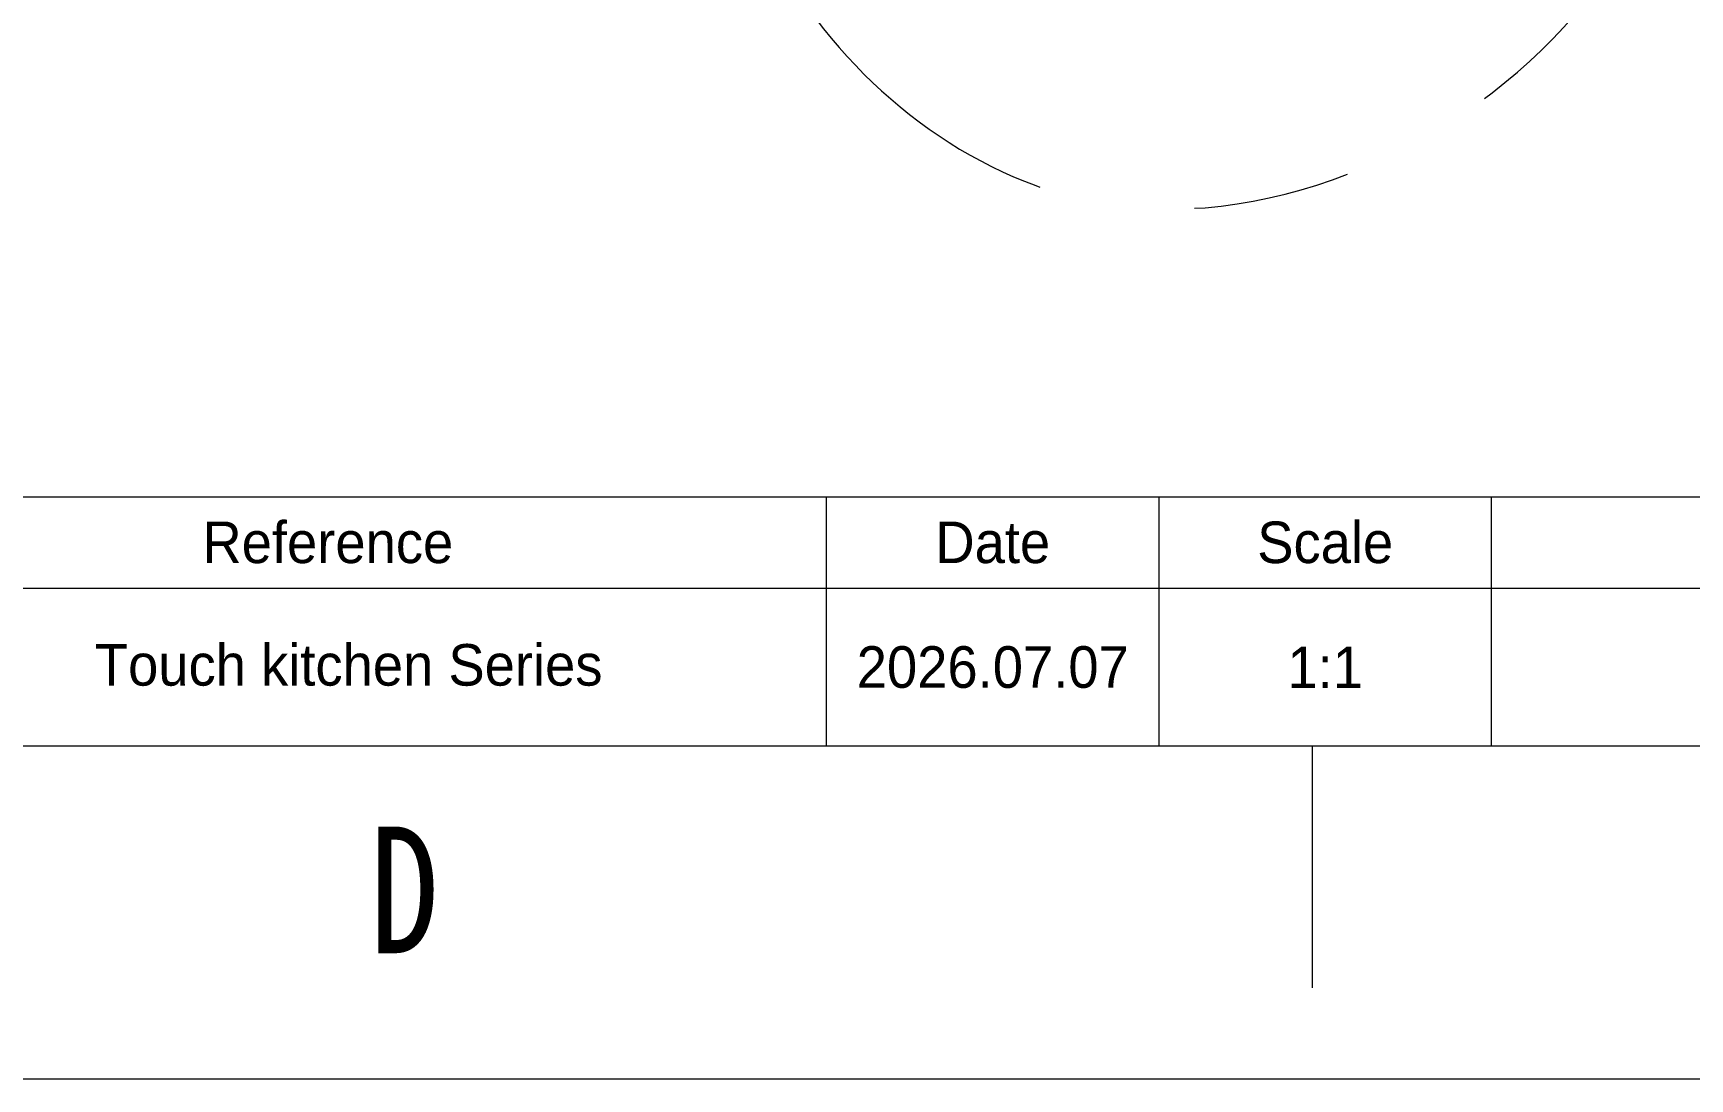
# Model space of a CAD drawing. Header units: inches. Extents: x 20229 to 21001, y -6726 to -5634.
# Drawn here: x 20731.4 to 20861, y -6725.5 to -6643.8 of the extents above; entities that cross this region are included whole.
import ezdxf

# ---------------------------------------------------------------- set-up
doc = ezdxf.new("R2010")
doc.units = ezdxf.units.IN
doc.header["$LTSCALE"] = 4.84
doc.header["$MEASUREMENT"] = 0
doc.linetypes.add('CENTERX2', pattern=[20.32, 12.7, -2.54, 2.54, -2.54])
doc.layers.get('0').update_dxf_attribs({"linetype": 'CONTINUOUS', "lineweight": 13})
doc.layers.add('CENTER', color=1, linetype='CENTERX2', lineweight=15)
doc.layers.add('TEXT', color=2, linetype='CONTINUOUS', lineweight=13)
doc.styles.add('ROMANS', font='')
doc.styles.get("Standard").update_dxf_attribs({"font": 'txt', "width": 0.8})
doc.styles.get('ROMANS').set_extended_font_data('Gulim')

msp = doc.modelspace()

# ---------------------------------------------------------------- linework, layer by layer
for p, q in [((20623.83, -6680.01), (20975.48, -6680.01)), ((20793.48, -6699.51), (20793.48, -6680.01)), ((20793.48, -6699.51), (20793.48, -6680.01)), ((20793.48, -6699.51), (20793.48, -6680.01)), ((20819.48, -6699.51), (20819.48, -6680.01)), ((20845.48, -6699.51), (20845.48, -6680.01)), ((20715.48, -6687.16), (20897.48, -6687.16))]:
    msp.add_line(p, q)
at = {"linetype": 'Continuous'}
msp.add_line((20975.48, -6699.51), (20255.28, -6699.51), dxfattribs=at)
at = {"color": 7, "linetype": 'Continuous'}
for p, q in [((20831.45, -6699.52), (20831.45, -6718.41)), ((20229.28, -6725.51), (21001.48, -6725.51))]:
    msp.add_line(p, q, dxfattribs=at)
at = {"layer": 'CENTER'}
msp.add_spline([(20782.5, -6605.32), (20790.57, -6639.59), (20814.35, -6656.94), (20851.15, -6643.29), (20864.9, -6589.54), (20864.9, -6556.83), (20871.71, -6517.55)], degree=3, dxfattribs=at)

# ---------------------------------------------------------------- texts
at = {"insert": (20760.46, -6710.74), "char_height": 9.91, "attachment_point": 5}
msp.add_mtext_dynamic_manual_height_columns('D', width=10, gutter_width=12.5, heights=[0], dxfattribs=at)
at = {"layer": 'TEXT', "char_height": 3.25, "attachment_point": 5, "style": 'ROMANS'}
for s, width, insert in [('Reference', 60, (20754.48, -6683.59)), ('Date', 20, (20806.48, -6683.59)), ('Scale', 20, (20832.48, -6683.59)), ('Touch kitchen Series', 60, (20756.11, -6693.17)), ('2026.07.07', 20, (20806.48, -6693.34)), ('1:1', 20, (20832.48, -6693.34))]:
    msp.add_mtext_dynamic_manual_height_columns(s, width=width, gutter_width=12.5, heights=[0], dxfattribs=dict(at, insert=insert))

doc.saveas('drawing.dxf')
